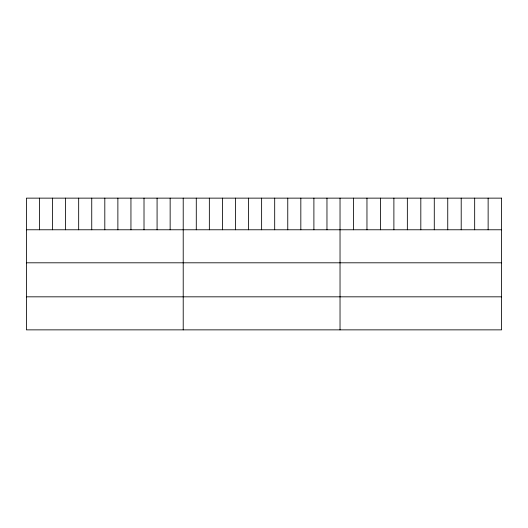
<?xml version="1.0" encoding="UTF-8"?>
<svg xmlns="http://www.w3.org/2000/svg" width="528" height="528" viewBox="0 0 528 528"><rect width="100%" height="100%" fill="white"/><g stroke="black" fill="none" stroke-linecap="round" stroke-linejoin="round"><path stroke-width="0.79" d="M26.4 229.772L501.6 229.772M26.4 262.805L501.6 262.805M26.4 296.828L501.6 296.828M488.136 198.139L488.136 229.772M474.672 198.139L474.672 229.772M461.208 198.139L461.208 229.772M447.744 198.139L447.744 229.772M434.28 198.139L434.28 229.772M420.816 198.139L420.816 229.772M407.352 198.139L407.352 229.772M393.888 198.139L393.888 229.772M380.424 198.139L380.424 229.772M366.96 198.139L366.96 229.772M353.496 198.139L353.496 229.772M340.032 198.139L340.032 329.861M326.964 198.139L326.964 229.772M313.896 198.139L313.896 229.772M300.828 198.139L300.828 229.772M287.76 198.139L287.76 229.772M274.692 198.139L274.692 229.772M261.624 198.139L261.624 229.772M248.556 198.139L248.556 229.772M235.488 198.139L235.488 229.772M222.42 198.139L222.42 229.772M209.352 198.139L209.352 229.772M196.284 198.139L196.284 229.772M183.216 198.139L183.216 329.861M170.148 198.139L170.148 229.772M157.08 198.139L157.08 229.772M144.012 198.139L144.012 229.772M130.944 198.139L130.944 229.772M117.876 198.139L117.876 229.772M104.808 198.139L104.808 229.772M91.74 198.139L91.74 229.772M78.672 198.139L78.672 229.772M65.604 198.139L65.604 229.772M52.536 198.139L52.536 229.772M39.468 198.139L39.468 229.772M501.6 198.139L26.4 198.139L26.4 329.861L501.6 329.861L501.6 198.139"/></g></svg>
